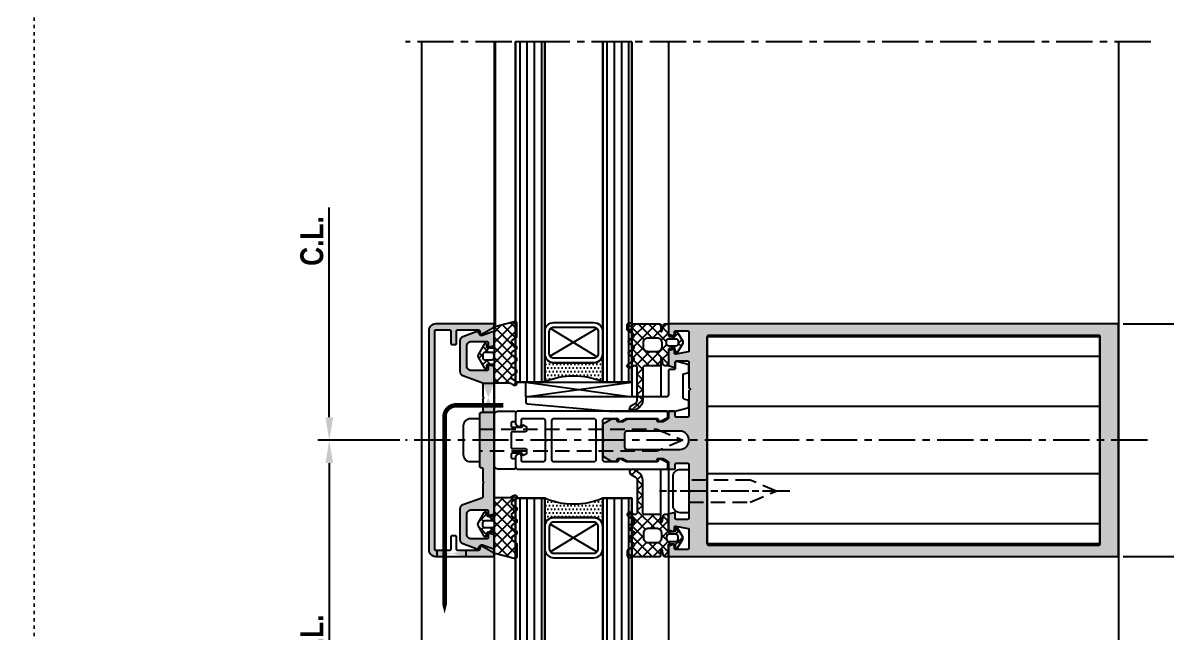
# Model space of a CAD drawing. Header units: millimetres. Extents: x -17234 to -8874, y -2869 to 1211.
# Drawn here: x -16856.8 to -16606.9, y -616.2 to -483.1 of the extents above; entities that cross this region are included whole.
import ezdxf

# ---------------------------------------------------------------- set-up
doc = ezdxf.new("R2010")
doc.units = ezdxf.units.MM
for name, pattern in [('ACAD_ISO07W100', [3, 0, -3]), ('AM_ISO08W050x2', [9, 6, -0.75, 1.5, -0.75]), ('CENTER', [50.8, 31.75, -6.35, 6.35, -6.35]), ('DASHED', [19.05, 12.7, -6.35]), ('DASHED2', [9.525, 6.35, -3.175])]:
    doc.linetypes.add(name, pattern=pattern)
doc.layers.get('Defpoints').update_dxf_attribs({"linetype": 'ACAD_ISO07W100', "true_color": 0x105689})
for name, color, linetype in [('Centerline', 6, 'CENTER'), ('Dim', 5, 'Continuous'), ('Drain Path', 6, 'Continuous'), ('Gasket EPDM', 32, 'Continuous'), ('Gasket Silicone', 20, 'Continuous'), ('Glass', 4, 'Continuous'), ('Profile', 1, 'Continuous'), ('Profile View', 9, 'Continuous'), ('PVC Spacer', 3, 'Continuous'), ('Screw', 9, 'Continuous'), ('Thermal Break', 3, 'Continuous')]:
    doc.layers.add(name, color=color, linetype=linetype)
doc.styles.add('TXT', font='techb___.ttf')
doc.dimstyles.new('ISO-25', dxfattribs={"dimtxt": 2.5, "dimasz": 2.5, "dimexe": 1.25, "dimexo": 0.625, "dimtad": 1, "dimtxsty": 'TXT', "dimcen": 2.5, "dimclrd": 5, "dimclre": 5, "dimclrt": 2, "dimadec": 0, "dimazin": 0, "dimtfac": 1, "dimtmove": 0, "dimatfit": 3, "dimfxl": 1, "dimarcsym": 0})
doc.dimstyles.new('ISO-25$0', dxfattribs={"dimtxt": 2.5, "dimasz": 2.5, "dimexe": 1.25, "dimexo": 0.625, "dimtad": 1, "dimtxsty": 'TXT', "dimcen": 2.5, "dimclrd": 5, "dimclre": 5, "dimclrt": 2, "dimadec": 0, "dimazin": 0, "dimtfac": 1, "dimtmove": 0, "dimatfit": 3, "dimfxl": 1, "dimarcsym": 0})

# ---------------------------------------------------------------- blocks, each defined once
blk = doc.blocks.new('*U4')
at = {"layer": 'Glass', "ltscale": 0.5}
h = blk.add_hatch(dxfattribs=at)
h.set_pattern_fill('ANSI31', color=5, scale=0.5, angle=45)
h.set_pattern_definition([(90, (0, -0.7), (-1.5875, 3e-16), [])])
h.paths.add_polyline_path([(0, 74.3), (6.35, 74.3), (6.35, 0), (0, 0)])
h.paths.add_polyline_path([(25.4, 0), (19.05, 0), (19.05, 74.3), (25.4, 74.3)])
at = {"layer": 'Glass'}
h = blk.add_hatch(dxfattribs=at)
h.set_pattern_fill('DOTS', color=9, scale=0.5)
h.set_pattern_definition([(0, (-1613.78865, -1630.7913), (0.396875, 0.79375), [0, -0.79375])])
h.paths.add_polyline_path([(17.05, 4.2), (8.35, 4.2, -0.414214), (6.35, 6.2), (6.35, 0, -0.20587), (19.05, 0), (19.05, 6.2, -0.414214)])
at = {"layer": 'Defpoints', "linetype": 'ByBlock', "ltscale": 0.5}
for points in [[(0, 74.3), (6.35, 74.3), (6.35, 0), (0, 0)], [(25.4, 0), (19.05, 0), (19.05, 74.3), (25.4, 74.3)]]:
    blk.add_lwpolyline(points, close=True, dxfattribs=at)
at = {"layer": 'Glass'}
for points in [[(0, 74.3), (0, 0), (6.35, 0), (6.35, 74.3)], [(19.05, 74.3), (19.05, 0), (25.4, 0), (25.4, 74.3)]]:
    blk.add_lwpolyline(points, dxfattribs=at)
at = {"layer": 'Glass', "color": 3}
for points in [[(19.05, 6.2), (19.05, 11, 0.414214), (17.05, 13), (8.35, 13, 0.414214), (6.35, 11), (6.35, 6.2, 0.414214), (8.35, 4.2), (17.05, 4.2, 0.414214)], [(18.05, 6.2), (18.05, 11, 0.414214), (17.05, 12), (8.35, 12, 0.414214), (7.35, 11), (7.35, 6.2, 0.414214), (8.35, 5.2), (17.05, 5.2, 0.414214)]]:
    blk.add_lwpolyline(points, format="xyb", close=True, dxfattribs=at)
at = {"layer": 'Glass', "color": 9}
for points in [[(7.64, 5.49), (17.76, 11.71)], [(7.64, 11.71), (17.86, 5.62)]]:
    blk.add_lwpolyline(points, dxfattribs=at)
blk.add_lwpolyline([(6.35, 0, -0.20587), (19.05, 0), (19.05, 6.2, -0.414214), (17.05, 4.2), (8.35, 4.2, -0.414214), (6.35, 6.2)], format="xyb", close=True, dxfattribs=at)
blk = doc.blocks.new('*D16')
at = {"layer": 'Defpoints', "color": 0, "ltscale": 0.5, "transparency": 16777216}
for p in [(-16789.84, -487.24), (-16773.17, -487.24), (-16773.17, -574.24)]:
    blk.add_point(p, dxfattribs=at)
at = {"layer": 'Dim', "color": 5, "lineweight": -2, "ltscale": 0.5, "transparency": 16777216}
for p, q in [((-16789.84, -569.24), (-16789.84, -523.37)), ((-16774.42, -574.24), (-16792.34, -574.24))]:
    blk.add_line(p, q, dxfattribs=at)
at = {"layer": 'Dim', "color": 5, "ltscale": 0.5, "transparency": 16777216}
blk.add_solid([(-16790.67, -569.24), (-16789, -569.24), (-16789.84, -574.24)], dxfattribs=at)
at = {"layer": 'Dim', "color": 2, "ltscale": 0.5, "transparency": 16777216, "insert": (-16793.63, -530.74), "char_height": 5, "attachment_point": 5, "rotation": 90, "style": 'TXT'}
blk.add_mtext('C.L.', dxfattribs=at)
blk = doc.blocks.new('*D13')
at = {"layer": 'Defpoints', "color": 0, "ltscale": 0.5, "transparency": 16777216}
for p in [(-16773.17, -574.24), (-16789.84, -661.24), (-16773.17, -661.24)]:
    blk.add_point(p, dxfattribs=at)
at = {"layer": 'Dim', "color": 5, "lineweight": -2, "ltscale": 0.5, "transparency": 16777216}
for p, q in [((-16774.42, -574.24), (-16792.34, -574.24)), ((-16789.84, -579.24), (-16789.84, -625.11))]:
    blk.add_line(p, q, dxfattribs=at)
at = {"layer": 'Dim', "color": 5, "ltscale": 0.5, "transparency": 16777216}
blk.add_solid([(-16790.67, -579.24), (-16789, -579.24), (-16789.84, -574.24)], dxfattribs=at)
at = {"layer": 'Dim', "color": 2, "ltscale": 0.5, "transparency": 16777216, "insert": (-16793.63, -617.74), "char_height": 5, "attachment_point": 5, "rotation": 90, "style": 'TXT'}
blk.add_mtext('C.L.', dxfattribs=at)
blk = doc.blocks.new('*D18')
at = {"layer": 'Defpoints', "color": 0, "transparency": 16777216}
for p in [(-16617.52, -548.84), (-16617.52, -599.64), (-16585.39, -599.64)]:
    blk.add_point(p, dxfattribs=at)
at = {"layer": 'Dim', "color": 5, "lineweight": -2, "transparency": 16777216}
for p, q in [((-16616.27, -548.84), (-16582.89, -548.84)), ((-16585.39, -553.84), (-16585.39, -594.64)), ((-16616.27, -599.64), (-16582.89, -599.64))]:
    blk.add_line(p, q, dxfattribs=at)
at = {"layer": 'Dim', "color": 5, "transparency": 16777216}
for points in [[(-16586.22, -553.84), (-16584.56, -553.84), (-16585.39, -548.84)], [(-16586.22, -594.64), (-16584.56, -594.64), (-16585.39, -599.64)]]:
    blk.add_solid(points, dxfattribs=at)
at = {"layer": 'Dim', "color": 2, "transparency": 16777216, "char_height": 5, "attachment_point": 5, "rotation": 90, "style": 'TXT'}
for s, insert in [('50,8', (-16589.59, -574.24)), ('[2"]', (-16580.64, -574.24))]:
    blk.add_mtext(s, dxfattribs=dict(at, insert=insert))
blk = doc.blocks.new('GG - 01')
at = {"layer": 'Gasket EPDM', "ltscale": 0.5}
h = blk.add_hatch(dxfattribs=at)
h.set_pattern_fill('ANSI37', color=5, scale=0.5, style=0)
h.set_pattern_definition([(45, (16923.136, 487.5036), (-1.12253202, 1.12253202), []), (135, (16923.136, 487.5036), (-1.12253202, -1.12253202), [])])
edge = h.paths.add_edge_path(flags=16)
edge.add_arc((-2.46, -4.83), 1, -90, 0, ccw=False)
edge.add_line((-2.46, -5.83), (-4.47, -5.83))
edge.add_arc((-4.47, -4.83), 1, 180, 270, ccw=False)
edge.add_line((-5.47, -4.83), (-5.47, -3.8))
edge.add_arc((-4.47, -3.8), 1, 90, 180, ccw=False)
edge.add_line((-4.47, -2.8), (-2.46, -2.8))
edge.add_arc((-2.46, -3.8), 1, 0, 90, ccw=False)
edge.add_line((-1.46, -3.8), (-1.46, -4.83))
edge = h.paths.add_edge_path()
edge.add_arc((-8, -7.46), 0.5, 300, 420)
edge.add_line((-7.75, -7.03), (-8.48, -6.6))
edge.add_arc((-8.23, -6.17), 0.5, 120, 240, ccw=False)
edge.add_line((-8.48, -5.74), (-7.75, -5.31))
edge.add_arc((-8, -4.88), 0.5, 300, 420)
edge.add_line((-7.75, -4.45), (-8.48, -4.03))
edge.add_arc((-8.23, -3.59), 0.5, 120, 240, ccw=False)
edge.add_line((-8.48, -3.16), (-7.75, -2.74))
edge.add_arc((-8, -2.3), 0.5, 300, 420)
edge.add_line((-7.75, -1.87), (-8.87, -1.22))
edge.add_arc((-8.75, -1), 0.25, 180, 240, ccw=False)
edge.add_line((-9, -1), (-9, 0))
edge.add_arc((-8.5, 0), 0.5, 75, 180, ccw=False)
edge.add_line((-8.37, 0.48), (-7.53, 0.26))
edge.add_arc((-7.47, 0.5), 0.25, 255, 270)
edge.add_line((-7.47, 0.25), (-1.91, 0.25))
edge.add_arc((-1.91, 0), 0.25, 0, 90, ccw=False)
edge.add_line((-1.66, 0), (-1.66, -1.36))
edge.add_arc((-1.56, -1.36), 0.1, 180, 350)
edge.add_line((-1.46, -1.37), (-1.24, -0.16))
edge.add_arc((-0.75, -0.25), 0.5, 90, 170, ccw=False)
edge.add_line((-0.75, 0.25), (-0.25, 0.25))
edge.add_arc((-0.25, 0), 0.25, 0, 90, ccw=False)
edge.add_line((0, 0), (0, -2.25))
edge.add_arc((0.25, -2.25), 0.25, 180, 270)
edge.add_line((0.25, -2.5), (1.2, -2.5))
edge.add_arc((1.2, -2.24), 0.258, 269.7084, 358.2435)
edge.add_line((1.46, -2.25), (1.46, -1.8))
edge.add_arc((1.76, -1.8), 0.3, 30, 180, ccw=False)
edge.add_line((2.02, -1.65), (3.12, -3.55))
edge.add_arc((2.69, -3.8), 0.5, -30, 30, ccw=False)
edge.add_line((3.12, -4.05), (2.02, -5.95))
edge.add_arc((1.76, -5.8), 0.3, 180, 330, ccw=False)
edge.add_line((1.46, -5.8), (1.46, -5.35))
edge.add_arc((1.2, -5.36), 0.258, 1.7565, 90.2916)
edge.add_line((1.2, -5.1), (0.25, -5.1))
edge.add_arc((0.25, -5.35), 0.25, 90, 180)
edge.add_line((0, -5.35), (0, -8.63))
edge.add_arc((-0.25, -8.63), 0.25, -90, 0, ccw=False)
edge.add_line((-0.25, -8.88), (-0.75, -8.88))
edge.add_arc((-0.75, -8.38), 0.5, 190, 270, ccw=False)
edge.add_line((-1.24, -8.46), (-1.46, -7.25))
edge.add_arc((-1.56, -7.27), 0.1, 10, 180)
edge.add_line((-1.66, -7.27), (-1.66, -8.63))
edge.add_arc((-1.91, -8.63), 0.25, -90, 0, ccw=False)
edge.add_line((-1.91, -8.88), (-5.1, -8.88))
edge.add_arc((-5.1, -9.38), 0.5, 90, 180)
edge.add_line((-5.6, -9.38), (-5.6, -16.31))
edge.add_arc((-7.8, -16.31), 2.2, 300, 360, ccw=False)
edge.add_line((-6.7, -18.21), (-7.58, -18.72))
edge.add_arc((-7.88, -18.2), 0.6, 120, 300, ccw=False)
edge.add_line((-8.18, -17.68), (-7.3, -17.17))
edge.add_arc((-7.8, -16.31), 1, 300, 360)
edge.add_line((-6.8, -16.31), (-6.8, -9.38))
edge.add_arc((-7.3, -9.38), 0.5, 360, 450)
edge.add_line((-7.3, -8.88), (-7.32, -8.88))
edge.add_arc((-7.32, -9.38), 0.5, 90, 120)
edge.add_line((-7.57, -8.94), (-8.25, -9.33))
edge.add_arc((-8.5, -8.9), 0.5, 120, 300, ccw=False)
edge.add_line((-8.75, -8.47), (-7.75, -7.89))
edge = h.paths.add_edge_path(flags=16)
edge.add_arc((1.62, -4.1), 0.5, -90, 0, ccw=False)
edge.add_line((1.62, -4.6), (0.11, -4.6))
edge.add_arc((0.11, -4.1), 0.5, 180, 270, ccw=False)
edge.add_line((-0.39, -4.1), (-0.39, -3.5))
edge.add_arc((0.11, -3.5), 0.5, 90, 180, ccw=False)
edge.add_line((0.11, -3), (1.62, -3))
edge.add_arc((1.62, -3.5), 0.5, 0, 90, ccw=False)
edge.add_line((2.12, -3.5), (2.12, -4.1))
blk.add_lwpolyline([(-7.75, -7.89, 0.57735), (-7.75, -7.03), (-8.48, -6.6, -0.57735), (-8.48, -5.74), (-7.75, -5.31, 0.57735), (-7.75, -4.45), (-8.48, -4.03, -0.57735), (-8.48, -3.16), (-7.75, -2.74, 0.57735), (-7.75, -1.87), (-8.87, -1.22, -0.267949), (-9, -1), (-9, 0), (-9, 0, -0.493145), (-8.37, 0.48), (-7.53, 0.26, 0.065543), (-7.47, 0.25), (-1.91, 0.25, -0.414214), (-1.66, 0), (-1.66, -1.36, 0.916331), (-1.46, -1.37), (-1.24, -0.16, -0.36397), (-0.75, 0.25), (-0.25, 0.25, -0.414214), (0, 0), (0, -2.25, 0.414214), (0.25, -2.5), (1.2, -2.5, 0.406745), (1.46, -2.25), (1.46, -1.8, -0.767327), (2.02, -1.65), (3.12, -3.55, -0.267949), (3.12, -4.05), (2.02, -5.95, -0.767327), (1.46, -5.8), (1.46, -5.35, 0.406745), (1.2, -5.1), (0.25, -5.1, 0.414214), (0, -5.35), (0, -8.63, -0.414214), (-0.25, -8.88), (-0.75, -8.88, -0.36397), (-1.24, -8.46), (-1.46, -7.25, 0.916331), (-1.66, -7.27), (-1.66, -8.63, -0.414214), (-1.91, -8.88), (-5.1, -8.88, 0.414214), (-5.6, -9.38), (-5.6, -16.31, -0.267949), (-6.7, -18.21), (-7.58, -18.72, -1), (-8.18, -17.68), (-7.3, -17.17, 0.267949), (-6.8, -16.31), (-6.8, -9.38, 0.414214), (-7.3, -8.88), (-7.32, -8.88, 0.131652), (-7.57, -8.94), (-8.25, -9.33, -1), (-8.75, -8.47), (-8.75, -8.47), (-7.75, -7.89, 0.267949)], format="xyb", dxfattribs=at)
for points in [[(-1.46, -4.83, -0.414214), (-2.46, -5.83), (-4.47, -5.83, -0.414214), (-5.47, -4.83), (-5.47, -3.8, -0.414214), (-4.47, -2.8), (-2.46, -2.8, -0.414214), (-1.46, -3.8)], [(2.12, -4.1, -0.414214), (1.62, -4.6), (0.11, -4.6, -0.414214), (-0.39, -4.1), (-0.39, -3.5, -0.414214), (0.11, -3), (1.62, -3, -0.414214), (2.12, -3.5)]]:
    blk.add_lwpolyline(points, format="xyb", close=True, dxfattribs=at)
blk = doc.blocks.new('EGG - 01')
at = {"layer": 'Gasket EPDM', "ltscale": 0.5}
h = blk.add_hatch(dxfattribs=at)
h.set_pattern_fill('ANSI37', color=5, scale=0.5, style=0)
h.set_pattern_definition([(45, (16931.764, 552.2421), (-1.12253202, 1.12253202), []), (135, (16931.764, 552.2421), (-1.12253202, -1.12253202), [])])
edge = h.paths.add_edge_path()
edge.add_arc((7, -0.75), 0.5, 300, 420)
edge.add_line((7.25, -0.31), (6.52, 0.11))
edge.add_arc((6.77, 0.54), 0.5, 120, 240, ccw=False)
edge.add_line((6.52, 0.98), (7.25, 1.4))
edge.add_arc((7, 1.83), 0.5, 300, 420)
edge.add_line((7.25, 2.26), (6.52, 2.69))
edge.add_arc((6.77, 3.12), 0.5, 120, 240, ccw=False)
edge.add_line((6.52, 3.55), (7.25, 3.98))
edge.add_arc((7, 4.41), 0.5, 300, 360)
edge.add_line((7.5, 4.41), (7.5, 7))
edge.add_arc((7, 7), 0.5, 0, 105)
edge.add_line((6.87, 7.48), (2.69, 6.36))
edge.add_arc((2.75, 6.12), 0.25, 105, 180)
edge.add_line((2.5, 6.12), (2.5, 2))
edge.add_arc((2.25, 2), 0.25, 270, 360, ccw=False)
edge.add_line((2.25, 1.75), (1.17, 1.75))
edge.add_arc((1.17, 2), 0.25, 180, 270, ccw=False)
edge.add_line((0.92, 2), (0.92, 2.45))
edge.add_arc((0.62, 2.45), 0.3, 0, 150)
edge.add_line((0.36, 2.6), (-1, 0.25))
edge.add_arc((-0.57, 0), 0.5, 150, 210)
edge.add_line((-1, -0.25), (0.36, -2.6))
edge.add_arc((0.62, -2.45), 0.3, 210, 360)
edge.add_line((0.92, -2.45), (0.92, -2))
edge.add_arc((1.17, -2), 0.25, 90, 180, ccw=False)
edge.add_line((1.17, -1.75), (2.25, -1.75))
edge.add_arc((2.25, -2), 0.25, 0, 90, ccw=False)
edge.add_line((2.5, -2), (2.5, -5.38))
edge.add_arc((3, -5.38), 0.5, 180, 270)
edge.add_line((3, -5.88), (5.83, -5.88))
edge.add_arc((5.83, -6.38), 0.5, 60, 90, ccw=False)
edge.add_line((6.08, -5.94), (6.75, -6.33))
edge.add_arc((7, -5.9), 0.5, 240, 420)
edge.add_line((7.25, -5.47), (6.52, -5.05))
edge.add_arc((6.77, -4.61), 0.5, 120, 240, ccw=False)
edge.add_line((6.52, -4.18), (7.25, -3.76))
edge.add_arc((7, -3.32), 0.5, 300, 420)
edge.add_line((7.25, -2.89), (6.52, -2.47))
edge.add_arc((6.77, -2.03), 0.5, 120, 240, ccw=False)
edge.add_line((6.52, -1.6), (7.25, -1.18))
edge = h.paths.add_edge_path(flags=16)
edge.add_arc((0.5, -0.3), 0.5, 180, 270)
edge.add_line((0.5, -0.8), (2.01, -0.8))
edge.add_arc((2.01, -0.3), 0.5, 270, 360)
edge.add_line((2.51, -0.3), (2.51, 0.3))
edge.add_arc((2.01, 0.3), 0.5, 0, 90)
edge.add_line((2.01, 0.8), (0.5, 0.8))
edge.add_arc((0.5, 0.3), 0.5, 90, 180)
edge.add_line((0, 0.3), (0, -0.3))
for points in [[(7.25, -1.18, 0.57735), (7.25, -0.31), (6.52, 0.11, -0.57735), (6.52, 0.98), (7.25, 1.4, 0.57735), (7.25, 2.26), (6.52, 2.69, -0.57735), (6.52, 3.55), (7.25, 3.98, 0.267949), (7.5, 4.41), (7.5, 7, 0.493145), (6.87, 7.48), (2.69, 6.36, 0.339454), (2.5, 6.12), (2.5, 2, -0.414214), (2.25, 1.75), (1.17, 1.75, -0.414214), (0.92, 2), (0.92, 2.45, 0.767327), (0.36, 2.6), (-1, 0.25, 0.267949), (-1, -0.25), (0.36, -2.6, 0.767327), (0.92, -2.45), (0.92, -2, -0.414214), (1.17, -1.75), (2.25, -1.75, -0.414214), (2.5, -2), (2.5, -5.38, 0.414214), (3, -5.88), (5.83, -5.88, -0.131652), (6.08, -5.94), (6.75, -6.33, 1), (7.25, -5.47), (6.52, -5.05, -0.57735), (6.52, -4.18), (7.25, -3.76, 0.57735), (7.25, -2.89), (6.52, -2.47, -0.57735), (6.52, -1.6)], [(0, -0.3, 0.414214), (0.5, -0.8), (2.01, -0.8, 0.414214), (2.51, -0.3), (2.51, 0.3, 0.414214), (2.01, 0.8), (0.5, 0.8, 0.414214), (0, 0.3)]]:
    blk.add_lwpolyline(points, format="xyb", close=True, dxfattribs=at)

msp = doc.modelspace()

# ---------------------------------------------------------------- hatches: boundary and pattern name
at = {"layer": 'Gasket Silicone', "ltscale": 0.5}
h = msp.add_hatch(color=1, dxfattribs=at)
h.dxf.hatch_style = 1
edge = h.paths.add_edge_path(flags=16)
edge.add_line((-16759.968, -598.339), (-16759.968, -599.639))
edge.add_line((-16766.318, -598.339), (-16766.318, -599.639))
edge = h.paths.add_edge_path()
edge.add_line((-16759.968, -598.339), (-16759.968, -599.639))
edge.add_line((-16759.968, -599.639), (-16754.043, -599.639))
edge.add_arc((-16754.043, -599.389), 0.25, 270, 360)
edge.add_line((-16753.793, -599.389), (-16753.793, -599.204))
edge.add_arc((-16754.293, -599.204), 0.5, 0, 60)
edge.add_line((-16754.043, -598.771), (-16756.474, -597.368))
edge.add_arc((-16756.599, -597.584), 0.25, 60, 170)
edge.add_line((-16756.845, -597.541), (-16756.949, -598.133))
edge.add_arc((-16757.195, -598.089), 0.25, 270, 350, ccw=False)
edge.add_line((-16757.195, -598.339), (-16759.968, -598.339))
edge = h.paths.add_edge_path()
edge.add_line((-16766.318, -599.639), (-16766.318, -598.339))
edge.add_line((-16766.318, -598.339), (-16766.531, -598.339))
edge.add_arc((-16766.531, -598.089), 0.25, 180, 270, ccw=False)
edge.add_line((-16766.781, -598.089), (-16766.781, -550.389))
edge.add_arc((-16766.531, -550.389), 0.25, 90, 180, ccw=False)
edge.add_line((-16766.531, -550.139), (-16763.543, -550.139))
edge.add_arc((-16763.543, -550.389), 0.25, 0, 90, ccw=False)
edge.add_line((-16763.293, -550.389), (-16763.293, -553.089))
edge.add_arc((-16763.043, -553.089), 0.25, 180, 270)
edge.add_line((-16763.043, -553.339), (-16762.243, -553.339))
edge.add_arc((-16762.243, -553.089), 0.25, 270, 360)
edge.add_line((-16761.993, -553.089), (-16761.993, -550.389))
edge.add_arc((-16761.743, -550.389), 0.25, 90, 180, ccw=False)
edge.add_line((-16761.743, -550.139), (-16757.195, -550.139))
edge.add_arc((-16757.195, -550.389), 0.25, 10, 90, ccw=False)
edge.add_line((-16756.949, -550.346), (-16756.845, -550.938))
edge.add_arc((-16756.599, -550.895), 0.25, 190, 300)
edge.add_line((-16756.474, -551.111), (-16754.043, -549.708))
edge.add_arc((-16754.293, -549.275), 0.5, 300, 360)
edge.add_line((-16753.793, -549.275), (-16753.793, -549.089))
edge.add_arc((-16754.043, -549.089), 0.25, 0, 90)
edge.add_line((-16754.043, -548.839), (-16766.581, -548.839))
edge.add_arc((-16766.581, -550.339), 1.5, 90, 180)
edge.add_line((-16768.081, -550.339), (-16768.081, -598.139))
edge.add_arc((-16766.581, -598.139), 1.5, 180, 270)
edge.add_line((-16766.581, -599.639), (-16766.318, -599.639))
h = msp.add_hatch(color=1, dxfattribs=at)
h.dxf.hatch_style = 1
edge = h.paths.add_edge_path()
edge.add_arc((-16715.443, -557.775), 0.25, 180, 255.00113)
edge.add_line((-16715.508, -558.017), (-16714.508, -558.284))
edge.add_arc((-16714.443, -558.043), 0.25, 255.00117, 359.99997)
edge.add_line((-16714.193, -558.043), (-16714.193, -557.189))
edge.add_arc((-16713.943, -557.189), 0.25, 135, 179.99997, ccw=False)
edge.add_arc((-16713.943, -557.189), 0.25, 90, 135, ccw=False)
edge.add_line((-16713.943, -556.939), (-16711.443, -556.939))
edge.add_arc((-16711.443, -557.189), 0.25, 0, 90, ccw=False)
edge.add_line((-16711.193, -557.189), (-16711.193, -562.773))
edge.add_line((-16711.193, -562.773), (-16710.84, -563.127))
edge.add_line((-16710.84, -563.127), (-16711.193, -563.48))
edge.add_arc((-16710.943, -563.48), 0.25, 179.98645, 180)
edge.add_line((-16711.193, -563.48), (-16711.193, -568.989))
edge.add_arc((-16711.443, -568.989), 0.25, -90, 0, ccw=False)
edge.add_line((-16711.443, -569.239), (-16713.943, -569.239))
edge.add_arc((-16713.943, -568.989), 0.25, 180, 270, ccw=False)
edge.add_line((-16714.193, -568.989), (-16714.193, -568.139))
edge.add_arc((-16714.443, -568.139), 0.25, 0, 90)
edge.add_line((-16714.443, -567.889), (-16715.443, -567.889))
edge.add_arc((-16715.443, -568.139), 0.25, 90, 180)
edge.add_line((-16715.693, -568.139), (-16715.693, -569.378))
edge.add_arc((-16715.943, -569.378), 0.25, 300, 360, ccw=False)
edge.add_line((-16715.818, -569.594), (-16716.907, -570.223))
edge.add_arc((-16717.032, -570.007), 0.25, 270, 300, ccw=False)
edge.add_line((-16717.032, -570.257), (-16717.92, -570.257))
edge.add_arc((-16717.92, -570.007), 0.25, 180, 270, ccw=False)
edge.add_line((-16718.17, -570.007), (-16718.17, -569.889))
edge.add_arc((-16718.42, -569.889), 0.25, 0, 90)
edge.add_line((-16718.42, -569.639), (-16724.543, -569.639))
edge.add_arc((-16724.543, -569.889), 0.25, 90, 120)
edge.add_line((-16724.668, -569.673), (-16725.621, -570.223))
edge.add_arc((-16725.746, -570.007), 0.25, 270, 300, ccw=False)
edge.add_line((-16725.746, -570.257), (-16726.634, -570.257))
edge.add_arc((-16726.634, -570.007), 0.25, 180, 270, ccw=False)
edge.add_line((-16726.884, -570.007), (-16726.884, -569.907))
edge.add_arc((-16727.134, -569.907), 0.25, 0, 90)
edge.add_line((-16727.134, -569.657), (-16728.061, -569.657))
edge.add_arc((-16728.061, -569.907), 0.25, 90, 120)
edge.add_line((-16728.186, -569.69), (-16729.918, -570.69))
edge.add_arc((-16729.793, -570.907), 0.25, 120, 180)
edge.add_line((-16730.043, -570.907), (-16730.043, -573.886))
edge.add_line((-16730.043, -573.886), (-16729.69, -574.239))
edge.add_line((-16729.69, -574.239), (-16730.043, -574.593))
edge.add_line((-16730.043, -574.593), (-16730.043, -577.572))
edge.add_arc((-16729.793, -577.572), 0.25, 180, 240)
edge.add_line((-16729.918, -577.789), (-16728.186, -578.789))
edge.add_arc((-16728.061, -578.572), 0.25, 239.99999, 270)
edge.add_line((-16728.061, -578.822), (-16727.131, -578.822))
edge.add_arc((-16727.131, -578.572), 0.25, 270, 360)
edge.add_line((-16726.881, -578.572), (-16726.881, -578.472))
edge.add_arc((-16726.631, -578.472), 0.25, 90, 180, ccw=False)
edge.add_line((-16726.631, -578.222), (-16725.746, -578.222))
edge.add_arc((-16725.746, -578.472), 0.25, 60, 90, ccw=False)
edge.add_line((-16725.621, -578.256), (-16724.668, -578.806))
edge.add_arc((-16724.543, -578.589), 0.25, 240, 270)
edge.add_line((-16724.543, -578.839), (-16718.42, -578.839))
edge.add_arc((-16718.42, -578.589), 0.25, 270, 360)
edge.add_line((-16718.17, -578.589), (-16718.17, -578.472))
edge.add_arc((-16717.92, -578.472), 0.25, 90, 180, ccw=False)
edge.add_line((-16717.92, -578.222), (-16717.032, -578.222))
edge.add_arc((-16717.032, -578.472), 0.25, 60, 90, ccw=False)
edge.add_line((-16716.907, -578.256), (-16715.818, -578.884))
edge.add_arc((-16715.943, -579.101), 0.25, 0, 60, ccw=False)
edge.add_line((-16715.693, -579.101), (-16715.693, -580.339))
edge.add_arc((-16715.443, -580.339), 0.25, 180, 270)
edge.add_line((-16715.443, -580.589), (-16714.443, -580.589))
edge.add_arc((-16714.443, -580.339), 0.25, 270, 360)
edge.add_line((-16714.193, -580.339), (-16714.193, -579.489))
edge.add_arc((-16713.943, -579.489), 0.25, 90, 180, ccw=False)
edge.add_line((-16713.943, -579.239), (-16711.443, -579.239))
edge.add_arc((-16711.443, -579.489), 0.25, 0, 90, ccw=False)
edge.add_line((-16711.193, -579.489), (-16711.193, -584.998))
edge.add_arc((-16710.943, -584.998), 0.25, 179.99321, 180.00677)
edge.add_line((-16711.193, -584.998), (-16710.84, -585.352))
edge.add_line((-16710.84, -585.352), (-16711.193, -585.706))
edge.add_line((-16711.193, -585.706), (-16711.193, -591.289))
edge.add_arc((-16711.443, -591.289), 0.25, 270, 360, ccw=False)
edge.add_line((-16711.443, -591.539), (-16713.943, -591.539))
edge.add_arc((-16713.943, -591.289), 0.25, 180, 270, ccw=False)
edge.add_line((-16714.193, -591.289), (-16714.193, -590.336))
edge.add_arc((-16714.443, -590.336), 0.25, 0.00004, 104.99997)
edge.add_line((-16714.508, -590.094), (-16715.508, -590.362))
edge.add_arc((-16715.443, -590.604), 0.25, 104.99997, 142.5)
edge.add_arc((-16715.443, -590.604), 0.25, 142.5, 180)
edge.add_line((-16715.693, -590.604), (-16715.693, -593.625))
edge.add_arc((-16715.443, -593.625), 0.25, 180, 255)
edge.add_line((-16715.508, -593.867), (-16714.708, -594.081))
edge.add_arc((-16714.643, -593.839), 0.25, 255, 360)
edge.add_line((-16714.393, -593.839), (-16714.393, -593.289))
edge.add_arc((-16714.143, -593.289), 0.25, 80, 180, ccw=False)
edge.add_line((-16714.1, -593.043), (-16711.4, -593.519))
edge.add_arc((-16711.443, -593.766), 0.25, 0, 80, ccw=False)
edge.add_line((-16711.193, -593.766), (-16711.193, -597.889))
edge.add_arc((-16711.443, -597.889), 0.25, -90, 0, ccw=False)
edge.add_line((-16711.443, -598.139), (-16714.143, -598.139))
edge.add_arc((-16714.143, -597.889), 0.25, 180, 270, ccw=False)
edge.add_line((-16714.393, -597.889), (-16714.393, -597.339))
edge.add_arc((-16714.643, -597.339), 0.25, 0, 105)
edge.add_line((-16714.708, -597.098), (-16715.508, -597.312))
edge.add_arc((-16715.443, -597.554), 0.25, 105, 180)
edge.add_line((-16715.693, -597.554), (-16715.693, -599.389))
edge.add_arc((-16715.443, -599.389), 0.25, 180, 270)
edge.add_line((-16715.443, -599.639), (-16617.518, -599.639))
edge.add_arc((-16617.518, -599.389), 0.25, 270, 360)
edge.add_line((-16617.268, -599.389), (-16617.268, -549.089))
edge.add_arc((-16617.518, -549.089), 0.25, 0, 90)
edge.add_line((-16617.518, -548.839), (-16715.443, -548.839))
edge.add_arc((-16715.443, -549.089), 0.25, 90, 180)
edge.add_line((-16715.693, -549.089), (-16715.693, -550.925))
edge.add_arc((-16715.443, -550.925), 0.25, 180, 255)
edge.add_line((-16715.508, -551.167), (-16714.708, -551.381))
edge.add_arc((-16714.643, -551.139), 0.25, 255, 360)
edge.add_line((-16714.393, -551.139), (-16714.393, -550.589))
edge.add_arc((-16714.143, -550.589), 0.25, 90, 180, ccw=False)
edge.add_line((-16714.143, -550.339), (-16711.443, -550.339))
edge.add_arc((-16711.443, -550.589), 0.25, 0, 90, ccw=False)
edge.add_line((-16711.193, -550.589), (-16711.193, -554.713))
edge.add_arc((-16711.443, -554.713), 0.25, -80, 0, ccw=False)
edge.add_line((-16711.4, -554.96), (-16714.1, -555.436))
edge.add_arc((-16714.143, -555.189), 0.25, 180, 280, ccw=False)
edge.add_line((-16714.393, -555.189), (-16714.393, -554.639))
edge.add_arc((-16714.643, -554.639), 0.25, 0, 105)
edge.add_line((-16714.708, -554.398), (-16715.508, -554.612))
edge.add_arc((-16715.443, -554.854), 0.25, 105, 180)
edge.add_line((-16715.693, -554.854), (-16715.693, -557.775))
edge.add_arc((-16715.443, -557.775), 0.25, 180, 255.00117)
edge.add_line((-16715.508, -558.017), (-16715.693, -557.775))
edge = h.paths.add_edge_path(flags=16)
edge.add_arc((-16713.196, -574.239), 2.003, 270.66262, 449.48584)
edge.add_line((-16713.178, -572.236), (-16724.781, -572.239))
edge.add_arc((-16724.781, -572.739), 0.5, 90, 180)
edge.add_line((-16725.281, -572.739), (-16725.281, -574.239))
edge.add_line((-16725.281, -574.239), (-16725.281, -575.739))
edge.add_arc((-16724.781, -575.739), 0.5, 180, 270)
edge.add_line((-16724.781, -576.239), (-16713.173, -576.243))
edge = h.paths.add_edge_path(flags=16)
edge.add_arc((-16706.943, -596.889), 0.25, 180, 270)
edge.add_line((-16706.943, -597.139), (-16621.518, -597.139))
edge.add_arc((-16621.518, -596.889), 0.25, 270, 360)
edge.add_line((-16621.268, -596.889), (-16621.268, -551.589))
edge.add_arc((-16621.518, -551.589), 0.25, 0, 90)
edge.add_line((-16621.518, -551.339), (-16706.943, -551.339))
edge.add_arc((-16706.943, -551.589), 0.25, 90, 180)
edge.add_line((-16707.193, -551.589), (-16707.193, -596.889))
h = msp.add_hatch(color=1, dxfattribs=at)
h.dxf.hatch_style = 1
edge = h.paths.add_edge_path(flags=17)
edge.add_line((-16753.793, -561.841), (-16756.293, -561.841))
edge.add_line((-16753.793, -568.191), (-16756.395, -568.191))
edge = h.paths.add_edge_path()
edge.add_line((-16756.293, -561.841), (-16753.793, -561.841))
edge.add_line((-16753.793, -561.841), (-16753.793, -558.325))
edge.add_arc((-16754.043, -558.325), 0.25, 0, 75)
edge.add_line((-16753.978, -558.084), (-16754.778, -557.869))
edge.add_arc((-16754.843, -558.111), 0.25, 74.97677, 180)
edge.add_line((-16755.093, -558.111), (-16755.093, -558.789))
edge.add_arc((-16755.343, -558.789), 0.25, -90, 0, ccw=False)
edge.add_line((-16755.343, -559.039), (-16758.793, -559.039))
edge.add_arc((-16758.793, -558.039), 1, 180, 270, ccw=False)
edge.add_line((-16759.793, -558.039), (-16759.793, -553.682))
edge.add_arc((-16758.793, -553.682), 1, 90, 180, ccw=False)
edge.add_line((-16758.793, -552.682), (-16755.343, -552.682))
edge.add_arc((-16755.343, -552.932), 0.25, 0, 90, ccw=False)
edge.add_line((-16755.093, -552.932), (-16755.093, -553.611))
edge.add_arc((-16754.843, -553.611), 0.25, 180, 285.02323)
edge.add_line((-16754.778, -553.852), (-16753.978, -553.637))
edge.add_arc((-16754.043, -553.396), 0.25, 285, 360)
edge.add_line((-16753.793, -553.396), (-16753.793, -550.787))
edge.add_arc((-16754.043, -550.787), 0.25, 0, 110)
edge.add_line((-16754.129, -550.553), (-16756.374, -551.37))
edge.add_arc((-16756.545, -550.9), 0.5, 190, 290, ccw=False)
edge.add_line((-16757.038, -550.987), (-16757.043, -550.953))
edge.add_arc((-16757.536, -551.04), 0.5, 10, 110)
edge.add_line((-16757.707, -550.57), (-16760.635, -551.636))
edge.add_arc((-16760.293, -552.576), 1, 110, 180)
edge.add_line((-16761.293, -552.576), (-16761.293, -559.146))
edge.add_arc((-16760.293, -559.146), 1, 180, 250)
edge.add_line((-16760.635, -560.085), (-16756.458, -561.606))
edge.add_arc((-16756.543, -561.841), 0.25, 0, 70, ccw=False)
edge = h.paths.add_edge_path()
edge.add_line((-16753.793, -568.191), (-16756.395, -568.191))
edge.add_arc((-16756.543, -567.989), 0.25, 270, 306.34063, ccw=False)
edge.add_line((-16756.543, -568.239), (-16756.743, -568.239))
edge.add_arc((-16756.743, -568.489), 0.25, 90, 180)
edge.add_line((-16756.993, -568.489), (-16756.993, -573.989))
edge.add_line((-16756.993, -573.989), (-16756.743, -574.239))
edge.add_line((-16756.743, -574.239), (-16756.993, -574.489))
edge.add_line((-16756.993, -574.489), (-16756.993, -579.989))
edge.add_arc((-16756.743, -579.989), 0.25, 180, 270)
edge.add_line((-16756.743, -580.239), (-16756.543, -580.239))
edge.add_arc((-16756.543, -580.489), 0.25, 0, 90, ccw=False)
edge.add_line((-16756.293, -580.489), (-16756.293, -583.213))
edge.add_line((-16756.293, -583.213), (-16756.043, -583.463))
edge.add_line((-16756.043, -583.463), (-16756.293, -583.713))
edge.add_line((-16756.293, -583.713), (-16756.293, -586.638))
edge.add_arc((-16756.543, -586.638), 0.25, -70, 0, ccw=False)
edge.add_line((-16756.458, -586.873), (-16760.635, -588.393))
edge.add_arc((-16760.293, -589.333), 1, 110, 180)
edge.add_line((-16761.293, -589.333), (-16761.293, -595.903))
edge.add_arc((-16760.293, -595.903), 1, 180, 250)
edge.add_line((-16760.635, -596.843), (-16757.707, -597.909))
edge.add_arc((-16757.536, -597.439), 0.5, 250, 350)
edge.add_line((-16757.043, -597.526), (-16757.038, -597.492))
edge.add_arc((-16756.545, -597.579), 0.5, 70, 170, ccw=False)
edge.add_line((-16756.374, -597.109), (-16754.129, -597.926))
edge.add_arc((-16754.043, -597.691), 0.25, 250, 360)
edge.add_line((-16753.793, -597.691), (-16753.793, -595.083))
edge.add_arc((-16754.043, -595.083), 0.25, 0, 75)
edge.add_line((-16753.978, -594.841), (-16754.778, -594.627))
edge.add_arc((-16754.843, -594.868), 0.25, 74.97677, 180)
edge.add_line((-16755.093, -594.868), (-16755.093, -595.547))
edge.add_arc((-16755.343, -595.547), 0.25, -90, 0, ccw=False)
edge.add_line((-16755.343, -595.797), (-16758.793, -595.797))
edge.add_arc((-16758.793, -594.797), 1, 180, 270, ccw=False)
edge.add_line((-16759.793, -594.797), (-16759.793, -590.439))
edge.add_arc((-16758.793, -590.439), 1, 90, 180, ccw=False)
edge.add_line((-16758.793, -589.439), (-16755.343, -589.439))
edge.add_arc((-16755.343, -589.689), 0.25, 0, 90, ccw=False)
edge.add_line((-16755.093, -589.689), (-16755.093, -590.368))
edge.add_arc((-16754.843, -590.368), 0.25, 180, 285.02323)
edge.add_line((-16754.778, -590.61), (-16753.978, -590.395))
edge.add_arc((-16754.043, -590.154), 0.25, 285, 360)
edge.add_line((-16753.793, -590.154), (-16753.793, -568.191))

# ---------------------------------------------------------------- linework, layer by layer
at = {"layer": 'Centerline', "linetype": 'AM_ISO08W050x2'}
msp.add_line((-16689.143, -585.352), (-16717.673, -585.352), dxfattribs=at)
at = {"layer": 'Centerline', "ltscale": 0.25}
for points in [[(-16610.243, -487.239), (-16773.168, -487.239)], [(-16610.918, -574.239), (-16773.168, -574.239)]]:
    msp.add_lwpolyline(points, dxfattribs=at)
at = {"layer": 'Defpoints', "color": 1, "ltscale": 0.5}
for points in [[(-17234.331, -319.239), (-16854.331, -319.239), (-16854.331, -829.239), (-17234.331, -829.239), (-17234.331, -319.239)], [(-16854.331, -319.239), (-16474.331, -319.239), (-16474.331, -829.239), (-16854.331, -829.239), (-16854.331, -319.239)]]:
    msp.add_lwpolyline(points, dxfattribs=at)
at = {"layer": 'Drain Path', "linetype": 'DASHED', "ltscale": 0.25}
msp.add_lwpolyline([(-16764.631, -612.141, 0, 3, 0), (-16764.631, -606.141, 1, 1, 0), (-16764.631, -569.128, 1, 1, -0.4142136), (-16762.131, -566.628, 1, 1, 0), (-16751.759, -566.628, 0, 0, 0)], format="xyseb", dxfattribs=at)
at = {"layer": 'Gasket EPDM', "ltscale": 0.5}
for points in [[(-16717.348, -557.717), (-16717.348, -564.776)], [(-16717.348, -590.762), (-16717.348, -580.589), (-16715.693, -580.589)]]:
    msp.add_lwpolyline(points, dxfattribs=at)
at = {"layer": 'Profile', "color": 9, "ltscale": 0.5}
for points in [[(-16768.081, -598.139, 0.4142136), (-16766.581, -599.639), (-16754.043, -599.639, 0.4142136), (-16753.793, -599.389), (-16753.793, -599.204, 0.2679492), (-16754.043, -598.771), (-16756.474, -597.368, 0.5205671), (-16756.845, -597.541), (-16756.949, -598.133, -0.3639702), (-16757.195, -598.339), (-16761.743, -598.339, -0.4142136), (-16761.993, -598.089), (-16761.993, -595.389, 0.4142136), (-16762.243, -595.139), (-16763.043, -595.139, 0.4142136), (-16763.293, -595.389), (-16763.293, -598.089, -0.4142136), (-16763.543, -598.339), (-16766.531, -598.339, -0.4142136), (-16766.781, -598.089), (-16766.781, -550.389, -0.4142136), (-16766.531, -550.139), (-16763.543, -550.139, -0.4142136), (-16763.293, -550.389), (-16763.293, -553.089, 0.4142136), (-16763.043, -553.339), (-16762.243, -553.339, 0.4142136), (-16761.993, -553.089), (-16761.993, -550.389, -0.4142136), (-16761.743, -550.139), (-16757.195, -550.139, -0.3639702), (-16756.949, -550.346), (-16756.845, -550.938, 0.5205671), (-16756.474, -551.111), (-16754.043, -549.708, 0.2679492), (-16753.793, -549.275), (-16753.793, -549.089, 0.4142136), (-16754.043, -548.839), (-16766.581, -548.839, 0.4142136), (-16768.081, -550.339)], [(-16756.293, -580.489), (-16756.293, -583.213), (-16756.043, -583.463), (-16756.293, -583.713), (-16756.293, -586.638, -0.3152988), (-16756.458, -586.873), (-16760.635, -588.393, 0.3152988), (-16761.293, -589.333), (-16761.293, -595.903, 0.3152988), (-16760.635, -596.843), (-16757.707, -597.909, 0.4663077), (-16757.043, -597.526), (-16757.038, -597.492, -0.4663077), (-16756.374, -597.109), (-16754.129, -597.926, 0.5205671), (-16753.793, -597.691), (-16753.793, -595.083, 0.3394543), (-16753.978, -594.841), (-16754.778, -594.627, 0.4932715), (-16755.093, -594.868), (-16755.093, -595.547, -0.4142136), (-16755.343, -595.797), (-16758.793, -595.797, -0.4142136), (-16759.793, -594.797), (-16759.793, -590.439, -0.4142136), (-16758.793, -589.439), (-16755.343, -589.439, -0.4142136), (-16755.093, -589.689), (-16755.093, -590.368, 0.4932715), (-16754.778, -590.61), (-16753.978, -590.395, 0.3394543), (-16753.793, -590.154), (-16753.793, -558.325, 0.3394543), (-16753.978, -558.084), (-16754.778, -557.869, 0.4932715), (-16755.093, -558.111), (-16755.093, -558.789, -0.4142136), (-16755.343, -559.039), (-16758.793, -559.039, -0.4142136), (-16759.793, -558.039), (-16759.793, -553.682, -0.4142136), (-16758.793, -552.682), (-16755.343, -552.682, -0.4142136), (-16755.093, -552.932), (-16755.093, -553.611, 0.4932715), (-16754.778, -553.852), (-16753.978, -553.637, 0.3394543), (-16753.793, -553.396), (-16753.793, -550.787, 0.5205671), (-16754.129, -550.553), (-16756.374, -551.37, -0.4663077), (-16757.038, -550.987), (-16757.043, -550.953, 0.4663077), (-16757.707, -550.57), (-16760.635, -551.636, 0.3152988), (-16761.293, -552.576), (-16761.293, -559.146, 0.3152988), (-16760.635, -560.085), (-16756.458, -561.606, -0.3152988), (-16756.293, -561.841), (-16756.293, -564.766), (-16756.043, -565.016), (-16756.293, -565.266), (-16756.293, -567.989, -0.4142136), (-16756.543, -568.239), (-16756.743, -568.239, 0.4142136), (-16756.993, -568.489), (-16756.993, -573.989), (-16756.743, -574.239), (-16756.993, -574.489), (-16756.993, -579.989, 0.4142136), (-16756.743, -580.239), (-16756.543, -580.239, -0.4142136)], [(-16707.193, -596.889, 0.4142136), (-16706.943, -597.139), (-16621.518, -597.139, 0.4142136), (-16621.268, -596.889), (-16621.268, -551.589, 0.4142136), (-16621.518, -551.339), (-16706.943, -551.339, 0.4142136), (-16707.193, -551.589), (-16707.193, -596.889)], [(-16713.173, -576.243, 0.989783), (-16713.178, -572.236), (-16724.781, -572.239, 0.4142136), (-16725.281, -572.739), (-16725.281, -574.239), (-16725.281, -575.739, 0.4142136), (-16724.781, -576.239)]]:
    msp.add_lwpolyline(points, format="xyb", close=True, dxfattribs=at)
msp.add_lwpolyline([(-16715.693, -557.775, 0.3394597), (-16715.508, -558.017), (-16714.508, -558.284, 0.4931389), (-16714.193, -558.043), (-16714.193, -557.189, -0.1989122), (-16714.12, -557.013, -0.1989124), (-16713.943, -556.939), (-16711.443, -556.939, -0.4142136), (-16711.193, -557.189), (-16711.193, -562.773), (-16710.84, -563.127), (-16711.193, -563.48, 0.0000591), (-16711.193, -563.48), (-16711.193, -568.989, -0.4142136), (-16711.443, -569.239), (-16713.943, -569.239, -0.4142136), (-16714.193, -568.989), (-16714.193, -568.139, 0.4142136), (-16714.443, -567.889), (-16715.443, -567.889, 0.4142136), (-16715.693, -568.139), (-16715.693, -569.378, -0.2679492), (-16715.818, -569.594), (-16716.907, -570.223, -0.1316525), (-16717.032, -570.257), (-16717.92, -570.257, -0.4142136), (-16718.17, -570.007), (-16718.17, -569.889, 0.4142136), (-16718.42, -569.639), (-16724.543, -569.639, 0.1316525), (-16724.668, -569.673), (-16725.621, -570.223, -0.1316525), (-16725.746, -570.257), (-16726.634, -570.257, -0.4142136), (-16726.884, -570.007), (-16726.884, -569.907, 0.4142136), (-16727.134, -569.657), (-16728.061, -569.657, 0.1316525), (-16728.186, -569.69), (-16729.918, -570.69, 0.2679492), (-16730.043, -570.907), (-16730.043, -573.886), (-16729.69, -574.239), (-16730.043, -574.593), (-16730.043, -577.572, 0.2679492), (-16729.918, -577.789), (-16728.186, -578.789, 0.1316526), (-16728.061, -578.822), (-16727.131, -578.822, 0.4142136), (-16726.881, -578.572), (-16726.881, -578.472, -0.4142136), (-16726.631, -578.222), (-16725.746, -578.222, -0.1316525), (-16725.621, -578.256), (-16724.668, -578.806, 0.1316525), (-16724.543, -578.839), (-16718.42, -578.839, 0.4142136), (-16718.17, -578.589), (-16718.17, -578.472, -0.4142136), (-16717.92, -578.222), (-16717.032, -578.222, -0.1316525), (-16716.907, -578.256), (-16715.818, -578.884, -0.2679492), (-16715.693, -579.101), (-16715.693, -580.339, 0.4142136), (-16715.443, -580.589), (-16714.443, -580.589, 0.4142136), (-16714.193, -580.339), (-16714.193, -579.489, -0.4142136), (-16713.943, -579.239), (-16711.443, -579.239, -0.4142136), (-16711.193, -579.489), (-16711.193, -584.998, 0.0000591), (-16711.193, -584.998), (-16710.84, -585.352), (-16711.193, -585.706), (-16711.193, -591.289, -0.4142136), (-16711.443, -591.539), (-16713.943, -591.539, -0.4142136), (-16714.193, -591.289), (-16714.193, -590.336, 0.4931451), (-16714.508, -590.094), (-16715.508, -590.362, 0.1651008), (-16715.641, -590.452, 0.1651007), (-16715.693, -590.604), (-16715.693, -593.625, 0.3394543), (-16715.508, -593.867), (-16714.708, -594.081, 0.4931454), (-16714.393, -593.839), (-16714.393, -593.289, -0.4663077), (-16714.1, -593.043), (-16711.4, -593.519, -0.3639702), (-16711.193, -593.766), (-16711.193, -597.889, -0.4142136), (-16711.443, -598.139), (-16714.143, -598.139, -0.4142136), (-16714.393, -597.889), (-16714.393, -597.339, 0.4931454), (-16714.708, -597.098), (-16715.508, -597.312, 0.3394543), (-16715.693, -597.554), (-16715.693, -599.389, 0.4142136), (-16715.443, -599.639), (-16617.518, -599.639, 0.4142136), (-16617.268, -599.389), (-16617.268, -599.389), (-16617.268, -549.089, 0.4142136), (-16617.518, -548.839), (-16715.443, -548.839, 0.4142136), (-16715.693, -549.089), (-16715.693, -550.925, 0.3394543), (-16715.508, -551.167), (-16714.708, -551.381, 0.4931454), (-16714.393, -551.139), (-16714.393, -550.589, -0.4142136), (-16714.143, -550.339), (-16711.443, -550.339, -0.4142136), (-16711.193, -550.589), (-16711.193, -554.713, -0.3639702), (-16711.4, -554.96), (-16714.1, -555.436, -0.4663077), (-16714.393, -555.189), (-16714.393, -554.639, 0.4931454), (-16714.708, -554.398), (-16715.508, -554.612, 0.3394543), (-16715.693, -554.854), (-16715.693, -557.775, 0.3394599), (-16715.508, -558.017)], format="xyb", dxfattribs=at)
at = {"layer": 'Profile View', "ltscale": 0.5}
for points in [[(-16769.668, -487.239), (-16769.668, -661.239)], [(-16753.793, -487.239), (-16753.793, -661.239)], [(-16753.593, -487.239), (-16753.593, -549.089)], [(-16715.693, -487.239), (-16715.693, -549.089)], [(-16617.268, -487.239), (-16617.268, -661.239)], [(-16621.468, -555.979), (-16707.193, -555.979)], [(-16753.793, -561.841), (-16756.293, -561.841)], [(-16621.468, -566.864), (-16707.193, -566.864)], [(-16753.793, -568.191), (-16756.293, -568.191)], [(-16715.693, -580.339), (-16715.693, -590.604)], [(-16621.468, -581.615), (-16707.193, -581.615)], [(-16621.468, -592.5), (-16707.193, -592.5)], [(-16766.318, -598.339), (-16766.318, -599.639)], [(-16759.968, -598.339), (-16759.968, -599.639)], [(-16715.693, -599.389), (-16715.693, -661.239)]]:
    msp.add_lwpolyline(points, dxfattribs=at)
msp.add_lwpolyline([(-16707.193, -551.589), (-16621.468, -551.589), (-16621.468, -596.889), (-16707.193, -596.889)], close=True, dxfattribs=at)
msp.add_lwpolyline([(-16712.493, -560.001, -0.3394543), (-16712.308, -559.759), (-16711.428, -559.524, 0.3394543), (-16711.243, -559.282), (-16711.243, -557.947, 0.3394543), (-16711.428, -557.705), (-16713.878, -557.049, 0.4931454), (-16714.193, -557.29), (-16714.193, -558.575, -0.4142136), (-16714.443, -558.825), (-16715.443, -558.825, 0.4142136), (-16715.693, -559.075), (-16715.693, -564.276, -0.4142136), (-16716.193, -564.776), (-16746.642, -564.776, 0.4142136), (-16746.892, -565.026), (-16746.892, -565.812, 0.3888787), (-16746.436, -566.31), (-16728.392, -567.888), (-16728.618, -567.888, 0.0218201), (-16728.596, -567.889), (-16714.251, -567.889, 0.0655435), (-16714.186, -567.881), (-16711.428, -567.142, 0.3394543), (-16711.243, -566.9), (-16711.243, -565.765, 0.3394543), (-16711.428, -565.524), (-16712.122, -565.338, -0.3394543), (-16712.493, -564.855)], format="xyb", close=True, dxfattribs=at)
at = {"layer": 'PVC Spacer', "ltscale": 0.5}
msp.add_lwpolyline([(-16746.893, -564.776), (-16746.893, -561.539), (-16723.693, -561.539), (-16723.693, -564.776)], close=True, dxfattribs=at)
for points in [[(-16746.893, -564.776), (-16723.693, -561.539)], [(-16746.893, -561.539), (-16723.693, -564.776)]]:
    msp.add_lwpolyline(points, dxfattribs=at)
msp.add_lwpolyline([(-16749.843, -576.089), (-16746.943, -576.089, -0.4142136), (-16746.693, -576.339), (-16746.693, -577.042, -0.2679492), (-16746.818, -577.258), (-16747.293, -577.532, -0.5773503), (-16747.593, -577.359), (-16747.593, -577.289, 0.4142136), (-16747.793, -577.089), (-16749.843, -577.089, 0.4142136), (-16750.093, -577.339), (-16750.093, -577.989, 0.4142136), (-16749.843, -578.239), (-16749.343, -578.239, -0.4142136), (-16749.093, -578.489), (-16749.093, -580.339, -0.4142136), (-16749.343, -580.589), (-16752.793, -580.589, -0.4142136), (-16753.793, -579.589), (-16753.793, -574.489), (-16753.543, -574.239), (-16753.543, -574.239), (-16753.543, -574.239), (-16753.793, -573.989), (-16753.793, -568.889, -0.4142136), (-16752.793, -567.889), (-16749.343, -567.889, -0.4142136), (-16749.093, -568.139), (-16749.093, -569.989, -0.4142136), (-16749.343, -570.239), (-16749.843, -570.239, 0.4142136), (-16750.093, -570.489), (-16750.093, -571.139, 0.4142136), (-16749.843, -571.389), (-16747.793, -571.389, 0.4142136), (-16747.593, -571.189), (-16747.593, -571.12, -0.5773503), (-16747.293, -570.947), (-16746.818, -571.221, -0.2679492), (-16746.693, -571.437), (-16746.693, -572.139, -0.4142136), (-16746.943, -572.389), (-16749.843, -572.389, 0.4142136), (-16750.093, -572.639), (-16750.093, -575.839, 0.4142136)], format="xyb", close=True, dxfattribs=at)
at = {"layer": 'Screw'}
for points in [[(-16758.923, -569.502), (-16756.993, -569.502), (-16756.993, -578.977), (-16758.923, -578.977, -0.4142136), (-16760.473, -577.427), (-16760.473, -571.052, -0.4142136)], [(-16713.123, -580.615), (-16711.193, -580.615), (-16711.193, -590.089), (-16713.123, -590.089, -0.4142136), (-16714.673, -588.54), (-16714.673, -582.164, -0.4142136)]]:
    msp.add_lwpolyline(points, format="xyb", close=True, dxfattribs=at)
at = {"layer": 'Screw', "linetype": 'DASHED2', "ltscale": 0.5}
for points in [[(-16756.993, -571.826), (-16718.252, -571.826), (-16712.543, -574.239), (-16718.252, -576.652), (-16756.993, -576.652)], [(-16711.193, -587.765), (-16697.852, -587.765), (-16692.143, -585.352), (-16697.852, -582.939), (-16711.193, -582.939)]]:
    msp.add_lwpolyline(points, dxfattribs=at)
at = {"layer": 'Thermal Break', "ltscale": 0.5}
for points in [[(-16742.656, -573.886), (-16742.302, -574.239), (-16742.656, -574.593), (-16742.656, -578.489, -0.4142135), (-16743.156, -578.989), (-16747.593, -578.989, -0.4142136), (-16747.843, -578.739), (-16747.843, -577.739, 0.5773503), (-16748.593, -577.306), (-16748.843, -577.451, 0.2679492), (-16749.093, -577.884), (-16749.093, -580.089, 0.4142136), (-16748.593, -580.589), (-16716.291, -580.589, 0.4142136), (-16715.791, -580.089), (-16715.791, -579.335, 0.284079), (-16715.929, -579.111), (-16717.413, -578.369, 0.5575365), (-16717.92, -578.682), (-16717.92, -578.739, -0.4142136), (-16718.17, -578.989), (-16724.825, -578.989, -0.1164338), (-16724.936, -578.963), (-16726.124, -578.369, 0.5575365), (-16726.631, -578.682), (-16726.631, -578.739, -0.4142136), (-16726.881, -578.989), (-16729.543, -578.989, -0.4142136), (-16730.043, -578.489), (-16730.043, -569.989, -0.4142136), (-16729.543, -569.489), (-16726.884, -569.489, -0.4142136), (-16726.634, -569.739), (-16726.634, -569.797, 0.5575365), (-16726.128, -570.11), (-16724.94, -569.516, -0.1164338), (-16724.828, -569.489), (-16718.17, -569.489, -0.4142136), (-16717.92, -569.739), (-16717.92, -569.797, 0.5575365), (-16717.413, -570.11), (-16715.929, -569.368, 0.284079), (-16715.791, -569.144), (-16715.791, -568.389, 0.4142136), (-16716.291, -567.889), (-16748.593, -567.889, 0.4142136), (-16749.093, -568.389), (-16749.093, -570.597, 0.2679492), (-16748.843, -571.03), (-16748.593, -571.174, 0.5773503), (-16747.843, -570.741), (-16747.843, -569.739, -0.4142136), (-16747.593, -569.489), (-16743.156, -569.489, -0.4142136), (-16742.656, -569.989), (-16742.656, -573.886)], [(-16731.543, -573.886), (-16731.19, -574.239), (-16731.543, -574.593), (-16731.543, -578.489, -0.4142135), (-16732.043, -578.989), (-16740.656, -578.989, -0.4142136), (-16741.156, -578.489), (-16741.156, -569.989, -0.4142136), (-16740.656, -569.489), (-16732.043, -569.489, -0.4142136), (-16731.543, -569.989), (-16731.543, -573.886)]]:
    msp.add_lwpolyline(points, format="xyb", dxfattribs=at)

# ---------------------------------------------------------------- block references
at = {"layer": 'Gasket EPDM'}
for name, p in [('EGG - 01', (-16756.297, -555.861)), ('GG - 01', (-16715.693, -549.089))]:
    msp.add_blockref(name, p, dxfattribs=at)
at = {"layer": 'Gasket EPDM', "xscale": -1, "rotation": 180}
for name, p in [('GG - 01', (-16715.693, -599.389)), ('EGG - 01', (-16756.297, -592.618))]:
    msp.add_blockref(name, p, dxfattribs=at)
at = {"layer": 'Glass', "xscale": -1}
msp.add_blockref('*U4', (-16723.693, -561.539), dxfattribs=at)
at = {"layer": 'Glass', "rotation": 180}
msp.add_blockref('*U4', (-16723.693, -586.939), dxfattribs=at)

# ---------------------------------------------------------------- dimensions: what is measured, and where the dimension line sits
at = {"layer": 'Dim', "ltscale": 0.5}
for base, p2, picture, middle in [((-16789.836, -487.239), (-16773.168, -487.239), '*D16', (-16793.634, -530.739)), ((-16789.836, -661.239), (-16773.168, -661.239), '*D13', (-16793.634, -617.739))]:
    dim = msp.add_linear_dim(base=base, p1=(-16773.168, -574.239), p2=p2, angle=90, text='C.L.', dimstyle='ISO-25', override={"dimscale": 2, "dimpost": '\\X', "dimse2": 1, "dimsd2": 1}, dxfattribs=at)
    dim.commit()
    dim.dimension.update_dxf_attribs({"geometry": picture, "text_midpoint": middle})
at = {"layer": 'Dim'}
dim = msp.add_linear_dim(base=(-16585.391, -599.639), p1=(-16617.518, -548.839), p2=(-16617.518, -599.639), angle=90, dimstyle='ISO-25$0', override={"dimscale": 2, "dimpost": '\\X'}, dxfattribs=at)
dim.commit()
dim.dimension.update_dxf_attribs({"geometry": '*D18', "text_midpoint": (-16585.391, -574.239)})

doc.saveas('drawing.dxf')
